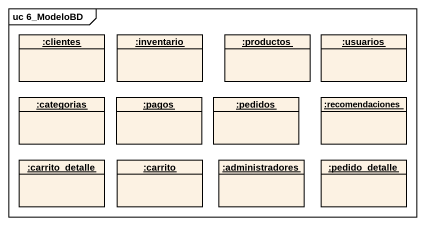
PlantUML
@startuml
mainframe uc 6_ModeloBD
hide circle
hide empty members
object ":clientes" as clientes
object ":inventario" as inventario
object ":productos" as productos
object ":usuarios" as usuarios
object ":categorias" as categorias
object ":pagos" as pagos
object ":pedidos" as pedidos
object ":recomendaciones" as recomendaciones
object ":carrito_detalle" as carrito_detalle
object ":carrito" as carrito
object ":administradores" as administradores
object ":pedido_detalle" as pedido_detalle
@enduml
